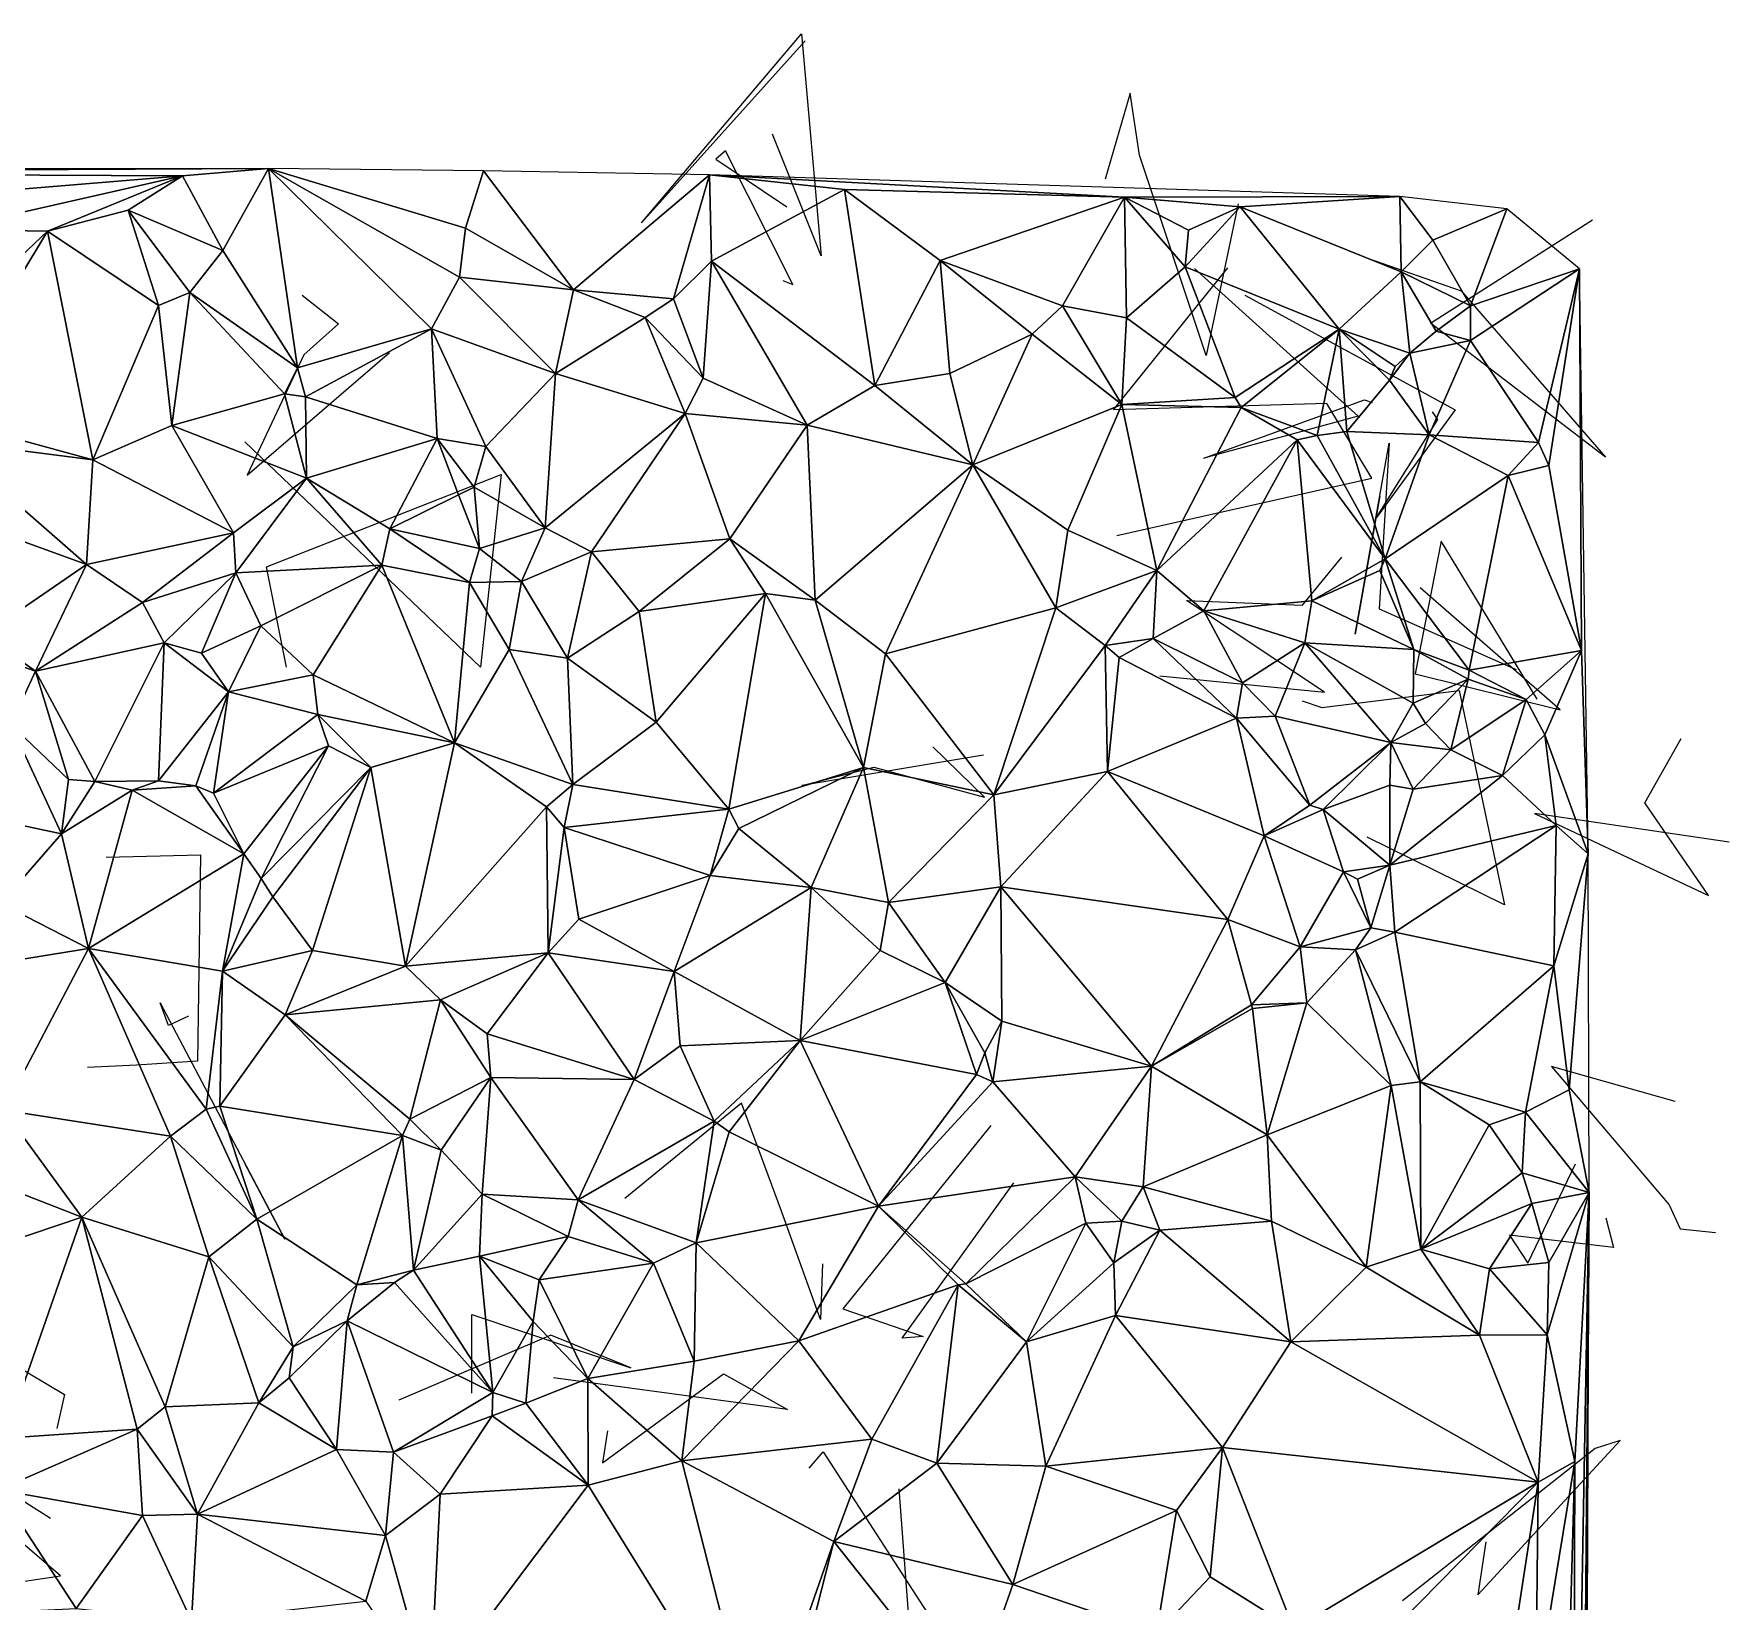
# Model space of a CAD drawing. Header units: metres. Extents: x -15.5 to 16, y -15.7 to 15.9.
# Drawn here: x 4 to 15.98, y 4.87 to 15.94 of the extents above; entities that cross this region are included whole.
import ezdxf

# ---------------------------------------------------------------- set-up
doc = ezdxf.new("R2010")
doc.units = ezdxf.units.M
doc.layers.add('CRACKS', color=1, linetype='Continuous')
doc.layers.add('STREET_MESH', color=7, linetype='Continuous')

msp = doc.modelspace()

# ---------------------------------------------------------------- linework, layer by layer
at = {"layer": 'CRACKS'}
for points in [[(9.453, 15.891, 0.1), (8.296, 14.605, 0.1), (9.427, 15.939, 0.1), (9.566, 14.372, 0.1), (9.223, 15.231, 0.1)], [(12.512, 14.739, 0.1), (12.286, 13.669, 0.1), (11.814, 15.083, 0.1), (11.748, 15.52, 0.1), (11.573, 14.913, 0.1)], [(9.296, 14.198, 0.1), (9.366, 14.17, 0.1), (8.891, 15.114, 0.1), (8.821, 15.054, 0.1), (9.324, 14.718, 0.1)], [(13.426, 14.355, 0.1), (14.088, 14.125, 0.1), (15.107, 12.95, 0.1), (13.871, 13.896, 0.1), (15.015, 14.627, 0.1)], [(11.655, 12.397, 0.1), (13.456, 12.801, 0.1), (13.138, 13.328, 0.1), (11.632, 13.285, 0.1), (12.438, 14.288, 0.1)], [(12.203, 14.282, 0.1), (13.36, 13.239, 0.1), (12.269, 12.943, 0.1), (13.405, 13.355, 0.1), (13.458, 13.335, 0.1)], [(5.9, 14.094, 0.1), (6.156, 13.891, 0.1), (5.911, 13.673, 0.1), (5.51, 12.822, 0.1), (6.517, 13.688, 0.1)], [(12.558, 14.093, 0.1), (14.046, 13.285, 0.1), (13.49, 12.523, 0.1), (13.922, 13.216, 0.1), (13.884, 13.269, 0.1)], [(5.789, 11.466, 0.1), (5.646, 12.175, 0.1), (7.305, 12.828, 0.1), (7.158, 11.467, 0.1), (5.493, 13.059, 0.1)], [(13.512, 12.675, 0.1), (13.339, 11.7, 0.1), (13.58, 13.05, 0.1), (13.508, 11.878, 0.1), (14.475, 11.451, 0.1)], [(14.624, 11.241, 0.1), (13.946, 12.357, 0.1), (13.763, 11.419, 0.1), (14.787, 11.167, 0.1), (13.798, 12.028, 0.1)], [(11.959, 11.405, 0.1), (13.121, 11.291, 0.1), (12.147, 11.938, 0.1), (12.967, 11.906, 0.1), (13.245, 12.244, 0.1)], [(12.964, 11.229, 0.1), (13.103, 11.183, 0.1), (14.074, 11.302, 0.1), (14.393, 9.789, 0.1), (13.424, 10.267, 0.1)], [(10.712, 10.846, 0.1), (9.43, 10.632, 0.1), (9.938, 10.761, 0.1), (10.719, 10.55, 0.1), (10.356, 10.905, 0.1)], [(15.981, 10.231, 0.1), (14.605, 10.433, 0.1), (15.834, 9.855, 0.1), (15.386, 10.51, 0.1), (15.642, 10.963, 0.1)], [(4.515, 10.126, 0.1), (5.18, 10.143, 0.1), (5.159, 8.686, 0.1), (4.729, 8.656, 0.1), (4.383, 8.641, 0.1)], [(5.097, 9.003, 0.1), (4.955, 8.936, 0.1), (4.895, 9.097, 0.1), (5.776, 7.429, 0.1), (5.494, 7.963, 0.1)], [(15.599, 8.4, 0.1), (14.726, 8.648, 0.1), (15.556, 7.67, 0.1), (15.634, 7.502, 0.1), (15.885, 7.474, 0.1)], [(9.576, 7.254, 0.1), (9.561, 6.861, 0.1), (9.286, 7.625, 0.1), (9.004, 8.389, 0.1), (8.178, 7.716, 0.1)], [(10.764, 8.23, 0.1), (9.718, 6.936, 0.1), (10.286, 6.741, 0.1), (10.137, 6.728, 0.1), (10.926, 7.827, 0.1)], [(15.109, 7.579, 0.1), (15.164, 7.369, 0.1), (14.428, 7.457, 0.1), (14.559, 7.259, 0.1), (14.896, 7.959, 0.1)], [(7.097, 6.34, 0.1), (7.099, 6.897, 0.1), (8.221, 6.52, 0.1), (7.656, 6.749, 0.1), (6.582, 6.29, 0.1)], [(2.81, 6.781, 0.1), (3.017, 5.546, 0.1), (3.841, 6.556, 0.1), (4.219, 6.332, 0.1), (4.165, 6.092, 0.1)], [(8.057, 6.075, 0.1), (8.02, 5.849, 0.1), (8.877, 6.477, 0.1), (9.328, 6.226, 0.1), (7.675, 6.448, 0.1)], [(2.812, 4.847, 0.1), (4.191, 5.05, 0.1), (2.77, 6.27, 0.1), (2.627, 6.404, 0.1), (4.121, 5.457, 0.1)], [(14.263, 5.291, 0.1), (14.205, 4.917, 0.1), (15.212, 6.006, 0.1), (15.034, 5.951, 0.1), (13.673, 4.873, 0.1)], [(9.482, 5.811, 0.1), (9.58, 5.927, 0.1), (10.516, 4.48, 0.1), (10.199, 4.569, 0.1), (10.116, 5.665, 0.1)]]:
    msp.add_polyline3d(points, dxfattribs=at)
at = {"layer": 'STREET_MESH'}
for points in [[(0.007, 14.961), (5.662, 14.989), (-7.323, 14.983)], [(5.053, 14.937), (5.662, 14.989), (0.007, 14.961)], [(5.662, 14.989), (5.053, 14.937), (5.339, 14.409)], [(5.865, 13.581), (5.662, 14.989), (5.339, 14.409)], [(6.813, 13.857), (5.662, 14.989), (5.865, 13.581)], [(6.813, 13.857), (7.01, 14.221), (5.662, 14.989)], [(5.662, 14.989), (7.052, 14.566), (7.18, 14.972)], [(7.01, 14.221), (7.052, 14.566), (5.662, 14.989)], [(7.052, 14.566), (7.815, 14.132), (7.18, 14.972)], [(7.815, 14.132), (8.778, 14.943), (7.18, 14.972)], [(5.053, 14.937), (0.007, 14.961), (1.883, 14.676)], [(3.383, 14.558), (5.053, 14.937), (1.883, 14.676)], [(4.1, 14.547), (5.053, 14.937), (3.383, 14.558)], [(4.1, 14.547), (4.67, 14.694), (5.053, 14.937)], [(5.053, 14.937), (4.67, 14.694), (5.339, 14.409)], [(8.778, 14.943), (7.815, 14.132), (8.522, 14.069)], [(8.791, 14.333), (8.778, 14.943), (8.522, 14.069)], [(8.778, 14.943), (11.71, 14.786), (13.655, 14.79)], [(8.791, 14.333), (9.73, 14.841), (8.778, 14.943)], [(8.778, 14.943), (9.73, 14.841), (11.71, 14.786)], [(9.946, 13.455), (9.73, 14.841), (8.791, 14.333)], [(9.73, 14.841), (10.407, 14.338), (11.71, 14.786)], [(9.73, 14.841), (9.946, 13.455), (10.407, 14.338)], [(10.407, 14.338), (11.271, 14.018), (11.71, 14.786)], [(11.271, 14.018), (11.724, 13.934), (11.71, 14.786)], [(11.71, 14.786), (12.526, 14.717), (13.655, 14.79)], [(12.16, 14.554), (12.526, 14.717), (11.71, 14.786)], [(12.137, 14.295), (12.16, 14.554), (11.71, 14.786)], [(11.724, 13.934), (12.137, 14.295), (11.71, 14.786)], [(12.526, 14.717), (13.664, 14.258), (13.655, 14.79)], [(13.887, 14.482), (14.41, 14.704), (13.655, 14.79)], [(13.664, 14.258), (13.887, 14.482), (13.655, 14.79)], [(4.883, 14.021), (4.67, 14.694), (4.1, 14.547)], [(4.67, 14.694), (5.105, 14.114), (5.339, 14.409)], [(4.883, 14.021), (5.105, 14.114), (4.67, 14.694)], [(12.16, 14.554), (12.137, 14.295), (12.526, 14.717)], [(12.137, 14.295), (13.226, 13.855), (12.526, 14.717)], [(13.226, 13.855), (13.664, 14.258), (12.526, 14.717)], [(13.887, 14.482), (14.154, 14.018), (14.41, 14.704)], [(14.41, 14.704), (14.154, 14.018), (14.923, 14.281)], [(3.166, 13.662), (4.1, 14.547), (3.383, 14.558)], [(3.166, 13.662), (3.309, 13.236), (4.1, 14.547)], [(4.1, 14.547), (3.309, 13.236), (4.419, 12.932)], [(4.883, 14.021), (4.1, 14.547), (4.419, 12.932)], [(7.815, 14.132), (7.052, 14.566), (7.01, 14.221)], [(5.105, 14.114), (5.865, 13.581), (5.339, 14.409)], [(13.664, 14.258), (14.154, 14.018), (13.887, 14.482)], [(8.732, 13.508), (8.791, 14.333), (8.522, 14.069)], [(8.732, 13.508), (9.466, 13.175), (8.791, 14.333)], [(9.466, 13.175), (9.946, 13.455), (8.791, 14.333)], [(9.946, 13.455), (10.474, 13.54), (10.407, 14.338)], [(10.474, 13.54), (11.056, 13.819), (10.407, 14.338)], [(11.056, 13.819), (11.271, 14.018), (10.407, 14.338)], [(12.137, 14.295), (11.724, 13.934), (12.492, 13.372)], [(13.226, 13.855), (12.137, 14.295), (12.492, 13.372)], [(13.226, 13.855), (13.725, 13.684), (13.664, 14.258)], [(13.725, 13.684), (13.911, 13.839), (13.664, 14.258)], [(13.911, 13.839), (14.154, 14.018), (13.664, 14.258)], [(14.154, 13.775), (14.633, 13.054), (14.923, 14.281)], [(14.154, 14.018), (14.154, 13.775), (14.923, 14.281)], [(14.633, 13.054), (14.706, 12.892), (14.923, 14.281)], [(14.706, 12.892), (14.937, 11.584), (14.923, 14.281)], [(14.937, 11.584), (14.986, 10.15), (14.923, 14.281)], [(6.813, 13.857), (7.688, 13.54), (7.01, 14.221)], [(7.688, 13.54), (7.815, 14.132), (7.01, 14.221)], [(4.979, 13.174), (4.883, 14.021), (4.419, 12.932)], [(5.105, 14.114), (4.883, 14.021), (4.979, 13.174)], [(5.775, 13.398), (5.105, 14.114), (4.979, 13.174)], [(5.105, 14.114), (5.775, 13.398), (5.865, 13.581)], [(8.322, 13.936), (7.815, 14.132), (7.688, 13.54)], [(7.815, 14.132), (8.322, 13.936), (8.522, 14.069)], [(8.322, 13.936), (8.732, 13.508), (8.522, 14.069)], [(11.271, 14.018), (11.056, 13.819), (11.691, 13.322)], [(11.724, 13.934), (11.271, 14.018), (11.691, 13.322)], [(14.154, 13.775), (14.154, 14.018), (13.911, 13.839)], [(8.322, 13.936), (7.688, 13.54), (8.604, 13.258)], [(8.732, 13.508), (8.322, 13.936), (8.604, 13.258)], [(11.724, 13.934), (11.691, 13.322), (12.492, 13.372)], [(5.922, 13.376), (6.813, 13.857), (5.865, 13.581)], [(6.813, 13.857), (5.922, 13.376), (6.854, 13.083)], [(7.197, 13.026), (6.813, 13.857), (6.854, 13.083)], [(7.197, 13.026), (7.688, 13.54), (6.813, 13.857)], [(10.637, 12.896), (11.056, 13.819), (10.474, 13.54)], [(11.056, 13.819), (10.637, 12.896), (11.691, 13.322)], [(12.534, 13.301), (13.226, 13.855), (12.492, 13.372)], [(12.534, 13.301), (13.07, 13.103), (13.226, 13.855)], [(13.07, 13.103), (13.279, 13.131), (13.226, 13.855)], [(13.279, 13.131), (13.582, 13.493), (13.226, 13.855)], [(13.226, 13.855), (13.621, 13.591), (13.725, 13.684)], [(13.582, 13.493), (13.621, 13.591), (13.226, 13.855)], [(14.154, 13.775), (13.911, 13.839), (13.725, 13.684)], [(13.861, 13.107), (14.154, 13.775), (13.725, 13.684)], [(13.861, 13.107), (14.633, 13.054), (14.154, 13.775)], [(13.582, 13.493), (13.861, 13.107), (13.725, 13.684)], [(13.621, 13.591), (13.582, 13.493), (13.725, 13.684)], [(5.775, 13.398), (5.922, 13.376), (5.865, 13.581)], [(7.688, 13.54), (7.197, 13.026), (7.616, 12.452)], [(8.604, 13.258), (7.688, 13.54), (7.616, 12.452)], [(9.946, 13.455), (10.637, 12.896), (10.474, 13.54)], [(9.466, 13.175), (8.732, 13.508), (8.604, 13.258)], [(9.946, 13.455), (9.466, 13.175), (10.637, 12.896)], [(13.861, 13.107), (13.582, 13.493), (13.279, 13.131)], [(5.775, 13.398), (4.979, 13.174), (5.93, 12.801)], [(5.922, 13.376), (5.775, 13.398), (5.93, 12.801)], [(5.922, 13.376), (5.93, 12.801), (6.854, 13.083)], [(10.637, 12.896), (11.309, 12.435), (11.691, 13.322)], [(11.309, 12.435), (11.938, 12.15), (11.691, 13.322)], [(11.691, 13.322), (12.534, 13.301), (12.492, 13.372)], [(11.938, 12.15), (12.534, 13.301), (11.691, 13.322)], [(12.929, 13.073), (12.534, 13.301), (11.938, 12.15)], [(12.929, 13.073), (13.07, 13.103), (12.534, 13.301)], [(3.309, 13.236), (3.375, 13.065), (4.419, 12.932)], [(8.604, 13.258), (7.616, 12.452), (7.943, 12.282)], [(8.92, 12.374), (8.604, 13.258), (7.943, 12.282)], [(9.466, 13.175), (8.604, 13.258), (8.92, 12.374)], [(9.466, 13.175), (8.92, 12.374), (9.523, 11.941)], [(10.637, 12.896), (9.466, 13.175), (9.523, 11.941)], [(4.376, 12.192), (3.375, 13.065), (3.058, 12.669)], [(3.375, 13.065), (4.376, 12.192), (4.419, 12.932)], [(4.979, 13.174), (4.419, 12.932), (5.415, 12.416)], [(5.93, 12.801), (4.979, 13.174), (5.415, 12.416)], [(5.93, 12.801), (6.518, 12.443), (6.854, 13.083)], [(6.518, 12.443), (7.004, 12.685), (6.854, 13.083)], [(7.004, 12.685), (7.115, 12.739), (6.854, 13.083)], [(7.115, 12.739), (7.197, 13.026), (6.854, 13.083)], [(12.929, 13.073), (11.938, 12.15), (12.269, 11.866)], [(13.033, 11.935), (12.929, 13.073), (12.269, 11.866)], [(13.55, 12.233), (13.07, 13.103), (12.929, 13.073)], [(13.033, 11.935), (13.55, 12.233), (12.929, 13.073)], [(13.07, 13.103), (13.55, 12.233), (13.279, 13.131)], [(13.55, 12.233), (13.861, 13.107), (13.279, 13.131)], [(13.861, 13.107), (13.55, 12.233), (14.419, 12.821)], [(14.633, 13.054), (13.861, 13.107), (14.419, 12.821)], [(7.197, 13.026), (7.115, 12.739), (7.616, 12.452)], [(14.706, 12.892), (14.633, 13.054), (14.419, 12.821)], [(4.419, 12.932), (4.376, 12.192), (5.415, 12.416)], [(10.637, 12.896), (9.523, 11.941), (10.021, 11.562)], [(10.637, 12.896), (10.021, 11.562), (11.223, 11.887)], [(11.309, 12.435), (10.637, 12.896), (11.223, 11.887)], [(13.55, 12.233), (14.144, 11.445), (14.419, 12.821)], [(14.144, 11.445), (14.937, 11.584), (14.419, 12.821)], [(14.937, 11.584), (14.706, 12.892), (14.419, 12.821)], [(5.43, 12.134), (5.93, 12.801), (5.415, 12.416)], [(5.43, 12.134), (6.462, 12.188), (5.93, 12.801)], [(5.93, 12.801), (6.462, 12.188), (6.518, 12.443)], [(7.151, 12.305), (7.115, 12.739), (7.004, 12.685)], [(7.115, 12.739), (7.151, 12.305), (7.616, 12.452)], [(3.649, 11.696), (4.376, 12.192), (3.058, 12.669)], [(7.151, 12.305), (7.004, 12.685), (6.518, 12.443)], [(4.376, 12.192), (4.77, 11.923), (5.415, 12.416)], [(4.77, 11.923), (5.43, 12.134), (5.415, 12.416)], [(6.462, 12.188), (7.082, 12.064), (6.518, 12.443)], [(7.082, 12.064), (7.151, 12.305), (6.518, 12.443)], [(7.151, 12.305), (7.448, 12.071), (7.616, 12.452)], [(7.616, 12.452), (7.448, 12.071), (7.943, 12.282)], [(8.279, 11.861), (8.92, 12.374), (7.943, 12.282)], [(8.92, 12.374), (8.279, 11.861), (9.172, 11.988)], [(9.523, 11.941), (8.92, 12.374), (9.172, 11.988)], [(11.938, 12.15), (11.309, 12.435), (11.223, 11.887)], [(7.448, 12.071), (7.151, 12.305), (7.082, 12.064)], [(7.448, 12.071), (7.774, 11.53), (7.943, 12.282)], [(7.774, 11.53), (8.279, 11.861), (7.943, 12.282)], [(13.55, 12.233), (13.033, 11.935), (13.513, 12.149)], [(13.752, 11.592), (13.55, 12.233), (13.513, 12.149)], [(13.55, 12.233), (13.752, 11.592), (14.144, 11.445)], [(4.014, 11.439), (4.376, 12.192), (3.649, 11.696)], [(4.77, 11.923), (4.376, 12.192), (4.014, 11.439)], [(4.923, 11.64), (5.43, 12.134), (4.77, 11.923)], [(4.923, 11.64), (5.187, 11.567), (5.43, 12.134)], [(5.43, 12.134), (5.187, 11.567), (5.607, 11.76)], [(6.462, 12.188), (5.43, 12.134), (5.607, 11.76)], [(5.978, 11.414), (6.462, 12.188), (5.607, 11.76)], [(6.462, 12.188), (5.978, 11.414), (6.976, 10.932)], [(6.462, 12.188), (6.976, 10.932), (7.082, 12.064)], [(11.573, 11.621), (11.938, 12.15), (11.223, 11.887)], [(11.573, 11.621), (11.911, 11.67), (11.938, 12.15)], [(11.938, 12.15), (11.911, 11.67), (12.269, 11.866)], [(13.033, 11.935), (13.752, 11.592), (13.513, 12.149)], [(7.082, 12.064), (6.976, 10.932), (7.362, 11.591)], [(7.448, 12.071), (7.082, 12.064), (7.362, 11.591)], [(7.774, 11.53), (7.448, 12.071), (7.362, 11.591)], [(8.279, 11.861), (8.399, 11.079), (9.172, 11.988)], [(8.399, 11.079), (8.913, 10.464), (9.172, 11.988)], [(8.913, 10.464), (9.866, 10.759), (9.172, 11.988)], [(9.866, 10.759), (9.523, 11.941), (9.172, 11.988)], [(4.923, 11.64), (4.77, 11.923), (4.014, 11.439)], [(8.279, 11.861), (7.774, 11.53), (8.399, 11.079)], [(9.523, 11.941), (9.866, 10.759), (10.021, 11.562)], [(10.021, 11.562), (10.785, 10.566), (11.223, 11.887)], [(10.785, 10.566), (11.573, 11.621), (11.223, 11.887)], [(11.911, 11.67), (12.543, 11.356), (12.269, 11.866)], [(12.982, 11.638), (13.033, 11.935), (12.269, 11.866)], [(12.543, 11.356), (12.982, 11.638), (12.269, 11.866)], [(13.033, 11.935), (12.982, 11.638), (13.752, 11.592)], [(5.187, 11.567), (5.378, 11.292), (5.607, 11.76)], [(5.378, 11.292), (5.978, 11.414), (5.607, 11.76)], [(3.762, 11.525), (4.014, 11.439), (3.649, 11.696)], [(4.434, 10.659), (4.923, 11.64), (4.014, 11.439)], [(4.923, 11.64), (4.434, 10.659), (4.885, 10.665)], [(5.378, 11.292), (4.923, 11.64), (4.885, 10.665)], [(5.187, 11.567), (4.923, 11.64), (5.378, 11.292)], [(11.589, 10.73), (11.573, 11.621), (10.785, 10.566)], [(11.911, 11.67), (11.573, 11.621), (11.672, 11.536)], [(11.573, 11.621), (11.589, 10.73), (11.672, 11.536)], [(12.501, 11.106), (11.911, 11.67), (11.672, 11.536)], [(11.911, 11.67), (12.501, 11.106), (12.543, 11.356)], [(12.982, 11.638), (12.543, 11.356), (12.773, 11.121)], [(13.591, 10.936), (12.982, 11.638), (12.773, 11.121)], [(13.752, 11.592), (12.982, 11.638), (13.748, 11.214)], [(12.982, 11.638), (13.591, 10.936), (13.748, 11.214)], [(3.762, 11.525), (3.84, 11.062), (4.014, 11.439)], [(6.976, 10.932), (7.812, 10.639), (7.362, 11.591)], [(7.812, 10.639), (7.774, 11.53), (7.362, 11.591)], [(8.399, 11.079), (7.774, 11.53), (7.812, 10.639)], [(9.866, 10.759), (10.785, 10.566), (10.021, 11.562)], [(11.589, 10.73), (12.501, 11.106), (11.672, 11.536)], [(14.138, 11.382), (13.752, 11.592), (13.748, 11.214)], [(13.752, 11.592), (14.138, 11.382), (14.144, 11.445)], [(14.937, 11.584), (14.144, 11.445), (14.546, 11.238)], [(14.678, 10.99), (14.937, 11.584), (14.546, 11.238)], [(14.937, 11.584), (14.678, 10.99), (14.986, 10.15)], [(4.014, 11.439), (3.84, 11.062), (4.248, 10.675)], [(4.434, 10.659), (4.014, 11.439), (4.248, 10.675)], [(6.009, 11.133), (5.978, 11.414), (5.378, 11.292)], [(5.978, 11.414), (6.009, 11.133), (6.976, 10.932)], [(13.836, 11.069), (14.138, 11.382), (13.748, 11.214)], [(13.836, 11.069), (14.014, 10.884), (14.138, 11.382)], [(14.138, 11.382), (14.014, 10.884), (14.546, 11.238)], [(14.144, 11.445), (14.138, 11.382), (14.546, 11.238)], [(5.148, 10.63), (5.378, 11.292), (4.885, 10.665)], [(5.148, 10.63), (5.272, 10.578), (5.378, 11.292)], [(5.272, 10.578), (6.009, 11.133), (5.378, 11.292)], [(12.543, 11.356), (12.501, 11.106), (12.773, 11.121)], [(13.591, 10.936), (13.836, 11.069), (13.748, 11.214)], [(14.014, 10.884), (14.38, 10.702), (14.546, 11.238)], [(14.38, 10.702), (14.678, 10.99), (14.546, 11.238)], [(4.199, 10.29), (3.84, 11.062), (3.016, 10.541)], [(3.84, 11.062), (4.199, 10.29), (4.248, 10.675)], [(6.009, 11.133), (5.272, 10.578), (6.086, 10.911)], [(6.009, 11.133), (6.086, 10.911), (6.385, 10.758)], [(6.976, 10.932), (6.009, 11.133), (6.385, 10.758)], [(8.913, 10.464), (8.399, 11.079), (7.812, 10.639)], [(12.696, 10.276), (12.501, 11.106), (11.589, 10.73)], [(12.773, 11.121), (12.501, 11.106), (13.018, 10.493)], [(12.501, 11.106), (12.696, 10.276), (13.018, 10.493)], [(13.591, 10.936), (12.773, 11.121), (13.018, 10.493)], [(13.836, 11.069), (13.591, 10.936), (14.014, 10.884)], [(6.086, 10.911), (5.272, 10.578), (5.486, 10.149)], [(6.086, 10.911), (5.486, 10.149), (5.61, 9.974)], [(6.385, 10.758), (6.086, 10.911), (5.61, 9.974)], [(6.629, 9.355), (6.976, 10.932), (6.385, 10.758)], [(6.976, 10.932), (6.629, 9.355), (7.625, 10.482)], [(6.976, 10.932), (7.625, 10.482), (7.812, 10.639)], [(13.113, 10.463), (13.591, 10.936), (13.018, 10.493)], [(13.113, 10.463), (13.584, 10.633), (13.591, 10.936)], [(13.591, 10.936), (13.584, 10.633), (13.749, 10.606)], [(14.014, 10.884), (13.591, 10.936), (13.749, 10.606)], [(14.759, 10.35), (14.678, 10.99), (14.38, 10.702)], [(14.678, 10.99), (14.759, 10.35), (14.986, 10.15)], [(14.014, 10.884), (13.749, 10.606), (14.38, 10.702)], [(4.199, 10.29), (4.434, 10.659), (4.248, 10.675)], [(4.434, 10.659), (4.697, 10.599), (4.885, 10.665)], [(4.697, 10.599), (5.148, 10.63), (4.885, 10.665)], [(5.692, 9.846), (6.385, 10.758), (5.61, 9.974)], [(5.692, 9.846), (5.971, 9.467), (6.385, 10.758)], [(5.971, 9.467), (6.629, 9.355), (6.385, 10.758)], [(9.866, 10.759), (8.913, 10.464), (8.984, 10.327)], [(9.495, 9.911), (9.866, 10.759), (8.984, 10.327)], [(9.866, 10.759), (9.495, 9.911), (10.042, 9.806)], [(10.785, 10.566), (9.866, 10.759), (10.042, 9.806)], [(11.589, 10.73), (10.785, 10.566), (10.835, 9.915)], [(12.44, 9.686), (11.589, 10.73), (10.835, 9.915)], [(12.696, 10.276), (11.589, 10.73), (12.44, 9.686)], [(13.583, 10.069), (14.759, 10.35), (14.38, 10.702)], [(13.749, 10.606), (13.583, 10.069), (14.38, 10.702)], [(3.77, 9.798), (4.199, 10.29), (3.016, 10.541)], [(4.697, 10.599), (4.434, 10.659), (4.199, 10.29)], [(4.697, 10.599), (4.199, 10.29), (4.389, 9.481)], [(5.486, 10.149), (4.697, 10.599), (4.389, 9.481)], [(5.148, 10.63), (4.697, 10.599), (5.486, 10.149)], [(5.272, 10.578), (5.148, 10.63), (5.486, 10.149)], [(7.625, 10.482), (7.75, 10.335), (7.812, 10.639)], [(7.75, 10.335), (8.913, 10.464), (7.812, 10.639)], [(10.785, 10.566), (10.042, 9.806), (10.835, 9.915)], [(13.584, 10.633), (13.113, 10.463), (13.583, 10.069)], [(13.749, 10.606), (13.584, 10.633), (13.583, 10.069)], [(7.625, 10.482), (6.629, 9.355), (7.636, 9.45)], [(7.75, 10.335), (7.625, 10.482), (7.636, 9.45)], [(7.75, 10.335), (8.781, 9.997), (8.913, 10.464)], [(8.913, 10.464), (8.781, 9.997), (8.984, 10.327)], [(12.696, 10.276), (13.113, 10.463), (13.018, 10.493)], [(13.113, 10.463), (12.696, 10.276), (13.256, 10.023)], [(13.113, 10.463), (13.256, 10.023), (13.583, 10.069)], [(7.854, 9.688), (7.75, 10.335), (7.636, 9.45)], [(8.781, 9.997), (7.75, 10.335), (7.854, 9.688)], [(8.781, 9.997), (9.495, 9.911), (8.984, 10.327)], [(13.583, 10.069), (13.618, 9.596), (14.759, 10.35)], [(14.759, 10.35), (13.618, 9.596), (14.743, 9.357)], [(14.759, 10.35), (14.743, 9.357), (14.986, 10.15)], [(4.199, 10.29), (3.77, 9.798), (4.389, 9.481)], [(12.696, 10.276), (12.44, 9.686), (12.949, 9.493)], [(13.256, 10.023), (12.696, 10.276), (12.949, 9.493)], [(5.337, 9.321), (5.486, 10.149), (4.389, 9.481)], [(5.486, 10.149), (5.337, 9.321), (5.61, 9.974)], [(13.256, 10.023), (13.354, 9.971), (13.583, 10.069)], [(13.354, 9.971), (13.45, 9.627), (13.583, 10.069)], [(13.45, 9.627), (13.618, 9.596), (13.583, 10.069)], [(14.743, 9.357), (14.85, 8.482), (14.986, 10.15)], [(14.986, 10.15), (14.85, 8.482), (14.992, 7.757)], [(5.337, 9.321), (5.692, 9.846), (5.61, 9.974)], [(8.781, 9.997), (7.854, 9.688), (8.528, 9.318)], [(9.495, 9.911), (8.781, 9.997), (8.528, 9.318)], [(13.45, 9.627), (13.256, 10.023), (12.949, 9.493)], [(13.45, 9.627), (13.354, 9.971), (13.256, 10.023)], [(5.971, 9.467), (5.692, 9.846), (5.337, 9.321)], [(9.495, 9.911), (8.528, 9.318), (9.418, 8.83)], [(9.982, 9.467), (9.495, 9.911), (9.418, 8.83)], [(9.495, 9.911), (9.982, 9.467), (10.042, 9.806)], [(10.042, 9.806), (10.443, 9.241), (10.835, 9.915)], [(10.443, 9.241), (10.842, 8.968), (10.835, 9.915)], [(10.842, 8.968), (11.899, 8.65), (10.835, 9.915)], [(11.899, 8.65), (12.44, 9.686), (10.835, 9.915)], [(3.77, 9.798), (3.53, 9.342), (4.389, 9.481)], [(9.982, 9.467), (10.443, 9.241), (10.042, 9.806)], [(8.528, 9.318), (7.854, 9.688), (7.636, 9.45)], [(12.606, 9.083), (12.44, 9.686), (11.899, 8.65)], [(12.44, 9.686), (12.606, 9.083), (12.949, 9.493)], [(13.34, 9.47), (13.45, 9.627), (12.949, 9.493)], [(13.45, 9.627), (13.34, 9.47), (13.618, 9.596)], [(13.618, 9.596), (13.34, 9.47), (13.798, 8.539)], [(13.618, 9.596), (13.798, 8.539), (14.743, 9.357)], [(3.53, 9.342), (3.791, 8.339), (4.389, 9.481)], [(3.791, 8.339), (4.968, 8.156), (4.389, 9.481)], [(5.222, 8.346), (5.337, 9.321), (4.389, 9.481)], [(4.968, 8.156), (5.222, 8.346), (4.389, 9.481)], [(5.971, 9.467), (5.337, 9.321), (5.779, 9.012)], [(6.629, 9.355), (5.971, 9.467), (5.779, 9.012)], [(10.443, 9.241), (9.982, 9.467), (9.418, 8.83)], [(12.606, 9.083), (12.998, 9.098), (12.949, 9.493)], [(12.998, 9.098), (13.34, 9.47), (12.949, 9.493)], [(13.593, 8.514), (13.34, 9.47), (12.998, 9.098)], [(13.34, 9.47), (13.593, 8.514), (13.798, 8.539)], [(6.876, 9.117), (6.629, 9.355), (5.779, 9.012)], [(6.629, 9.355), (6.876, 9.117), (7.636, 9.45)], [(6.876, 9.117), (7.206, 8.878), (7.636, 9.45)], [(7.206, 8.878), (8.245, 8.555), (7.636, 9.45)], [(8.245, 8.555), (8.528, 9.318), (7.636, 9.45)], [(13.798, 8.539), (14.542, 8.324), (14.743, 9.357)], [(14.743, 9.357), (14.542, 8.324), (14.85, 8.482)], [(5.222, 8.346), (5.318, 8.368), (5.337, 9.321)], [(5.337, 9.321), (5.318, 8.368), (5.779, 9.012)], [(8.245, 8.555), (8.57, 8.794), (8.528, 9.318)], [(8.528, 9.318), (8.57, 8.794), (9.418, 8.83)], [(10.664, 8.59), (10.443, 9.241), (9.418, 8.83)], [(10.443, 9.241), (10.723, 8.744), (10.842, 8.968)], [(10.664, 8.59), (10.723, 8.744), (10.443, 9.241)], [(6.659, 8.276), (6.876, 9.117), (5.779, 9.012)], [(6.876, 9.117), (6.659, 8.276), (7.233, 8.57)], [(7.206, 8.878), (6.876, 9.117), (7.233, 8.57)], [(5.318, 8.368), (6.608, 8.161), (5.779, 9.012)], [(6.608, 8.161), (6.659, 8.276), (5.779, 9.012)], [(12.614, 9.057), (12.606, 9.083), (11.899, 8.65)], [(12.614, 9.057), (11.899, 8.65), (12.717, 8.165)], [(12.606, 9.083), (12.614, 9.057), (12.998, 9.098)], [(12.614, 9.057), (12.717, 8.165), (12.998, 9.098)], [(12.717, 8.165), (13.593, 8.514), (12.998, 9.098)], [(8.245, 8.555), (7.206, 8.878), (7.233, 8.57)], [(10.723, 8.744), (10.778, 8.538), (10.842, 8.968)], [(10.778, 8.538), (11.899, 8.65), (10.842, 8.968)], [(8.81, 8.261), (8.57, 8.794), (8.245, 8.555)], [(8.57, 8.794), (8.81, 8.261), (9.418, 8.83)], [(8.81, 8.261), (8.915, 8.187), (9.418, 8.83)], [(8.915, 8.187), (9.97, 7.661), (9.418, 8.83)], [(9.97, 7.661), (10.664, 8.59), (9.418, 8.83)], [(10.778, 8.538), (10.723, 8.744), (10.664, 8.59)], [(10.778, 8.538), (11.361, 7.868), (11.899, 8.65)], [(11.361, 7.868), (11.84, 7.798), (11.899, 8.65)], [(11.899, 8.65), (11.84, 7.798), (12.717, 8.165)], [(6.659, 8.276), (6.88, 8.057), (7.233, 8.57)], [(6.88, 8.057), (7.171, 7.745), (7.233, 8.57)], [(7.171, 7.745), (7.85, 7.706), (7.233, 8.57)], [(7.85, 7.706), (8.245, 8.555), (7.233, 8.57)], [(7.85, 7.706), (8.81, 8.261), (8.245, 8.555)], [(9.97, 7.661), (10.778, 8.538), (10.664, 8.59)], [(11.361, 7.868), (10.778, 8.538), (9.97, 7.661)], [(13.593, 8.514), (12.717, 8.165), (13.417, 7.231)], [(13.803, 7.357), (13.593, 8.514), (13.417, 7.231)], [(13.593, 8.514), (13.803, 7.357), (13.798, 8.539)], [(14.542, 8.324), (13.798, 8.539), (14.285, 8.235)], [(13.798, 8.539), (13.803, 7.357), (14.285, 8.235)], [(14.85, 8.482), (14.542, 8.324), (14.992, 7.757)], [(4.342, 7.583), (3.791, 8.339), (3.525, 7.901)], [(4.968, 8.156), (3.791, 8.339), (4.342, 7.583)], [(5.222, 8.346), (4.968, 8.156), (5.578, 7.57)], [(5.318, 8.368), (5.222, 8.346), (5.578, 7.57)], [(6.608, 8.161), (5.318, 8.368), (5.578, 7.57)], [(6.88, 8.057), (6.659, 8.276), (6.608, 8.161)], [(14.518, 7.896), (14.542, 8.324), (14.285, 8.235)], [(14.542, 8.324), (14.518, 7.896), (14.992, 7.757)], [(4.968, 8.156), (4.342, 7.583), (5.24, 7.304)], [(5.578, 7.57), (4.968, 8.156), (5.24, 7.304)], [(6.285, 7.106), (6.608, 8.161), (5.578, 7.57)], [(6.685, 7.21), (6.608, 8.161), (6.285, 7.106)], [(6.88, 8.057), (6.608, 8.161), (6.685, 7.21)], [(8.81, 8.261), (7.85, 7.706), (8.682, 7.401)], [(8.915, 8.187), (8.81, 8.261), (8.682, 7.401)], [(9.97, 7.661), (8.915, 8.187), (8.682, 7.401)], [(11.84, 7.798), (12.747, 7.556), (12.717, 8.165)], [(12.717, 8.165), (12.747, 7.556), (13.417, 7.231)], [(13.803, 7.357), (14.518, 7.896), (14.285, 8.235)], [(6.88, 8.057), (6.685, 7.21), (7.171, 7.745)], [(2.903, 7.099), (4.342, 7.583), (3.525, 7.901)], [(10.588, 7.113), (11.361, 7.868), (9.97, 7.661)], [(11.361, 7.868), (10.588, 7.113), (11.435, 7.54)], [(11.691, 7.555), (11.361, 7.868), (11.435, 7.54)], [(11.361, 7.868), (11.691, 7.555), (11.84, 7.798)], [(11.84, 7.798), (11.691, 7.555), (11.959, 7.491)], [(12.747, 7.556), (11.84, 7.798), (11.959, 7.491)], [(14.518, 7.896), (13.803, 7.357), (14.586, 7.679)], [(14.518, 7.896), (14.586, 7.679), (14.992, 7.757)], [(7.171, 7.745), (6.685, 7.21), (7.153, 7.308)], [(7.778, 7.446), (7.171, 7.745), (7.153, 7.308)], [(7.778, 7.446), (7.85, 7.706), (7.171, 7.745)], [(7.778, 7.446), (8.381, 7.258), (7.85, 7.706)], [(7.85, 7.706), (8.381, 7.258), (8.682, 7.401)], [(13.803, 7.357), (14.288, 7.219), (14.586, 7.679)], [(14.586, 7.679), (14.288, 7.219), (14.706, 7.263)], [(14.586, 7.679), (14.706, 7.263), (14.992, 7.757)], [(14.696, 6.752), (14.891, 5.857), (14.992, 7.757)], [(14.706, 7.263), (14.696, 6.752), (14.992, 7.757)], [(14.891, 5.857), (14.877, 1.342), (14.992, 7.757)], [(14.877, 1.342), (14.917, -1.099), (14.992, 7.757)], [(14.905, -7.06), (14.902, -14.947), (14.992, 7.757)], [(14.917, -1.099), (14.905, -7.06), (14.992, 7.757)], [(4.342, 7.583), (2.903, 7.099), (3.798, 6.023)], [(4.734, 6.087), (4.342, 7.583), (3.798, 6.023)], [(4.342, 7.583), (4.932, 6.245), (5.24, 7.304)], [(4.734, 6.087), (4.932, 6.245), (4.342, 7.583)], [(5.578, 7.57), (5.24, 7.304), (5.835, 6.667)], [(6.285, 7.106), (5.578, 7.57), (5.835, 6.667)], [(9.97, 7.661), (8.682, 7.401), (9.408, 6.711)], [(10.534, 7.106), (9.97, 7.661), (9.408, 6.711)], [(10.534, 7.106), (10.588, 7.113), (9.97, 7.661)], [(11.633, 7.26), (11.691, 7.555), (11.435, 7.54)], [(11.691, 7.555), (11.633, 7.26), (11.959, 7.491)], [(12.883, 6.702), (12.747, 7.556), (11.959, 7.491)], [(12.747, 7.556), (12.883, 6.702), (13.417, 7.231)], [(7.574, 7.14), (7.778, 7.446), (7.153, 7.308)], [(7.778, 7.446), (7.574, 7.14), (8.381, 7.258)], [(10.588, 7.113), (11.016, 6.702), (11.435, 7.54)], [(11.016, 6.702), (11.633, 7.26), (11.435, 7.54)], [(11.633, 7.26), (11.645, 6.89), (11.959, 7.491)], [(11.645, 6.89), (12.883, 6.702), (11.959, 7.491)], [(6.685, 7.21), (7.246, 6.345), (7.153, 7.308)], [(7.246, 6.345), (7.531, 6.847), (7.153, 7.308)], [(7.531, 6.847), (7.574, 7.14), (7.153, 7.308)], [(8.381, 7.258), (8.668, 6.567), (8.682, 7.401)], [(8.682, 7.401), (8.668, 6.567), (9.408, 6.711)], [(14.217, 6.749), (13.803, 7.357), (13.417, 7.231)], [(14.288, 7.219), (13.803, 7.357), (14.217, 6.749)], [(4.932, 6.245), (5.594, 6.272), (5.24, 7.304)], [(5.24, 7.304), (5.594, 6.272), (5.835, 6.667)], [(6.685, 7.21), (6.285, 7.106), (6.552, 7.123)], [(7.246, 6.345), (6.685, 7.21), (6.552, 7.123)], [(8.381, 7.258), (7.574, 7.14), (7.918, 6.444)], [(8.668, 6.567), (8.381, 7.258), (7.918, 6.444)], [(11.645, 6.89), (11.633, 7.26), (11.016, 6.702)], [(12.883, 6.702), (14.217, 6.749), (13.417, 7.231)], [(14.696, 6.752), (14.288, 7.219), (14.217, 6.749)], [(14.288, 7.219), (14.696, 6.752), (14.706, 7.263)], [(6.216, 6.852), (6.285, 7.106), (5.835, 6.667)], [(6.216, 6.852), (7.246, 6.345), (6.552, 7.123)], [(6.285, 7.106), (6.216, 6.852), (6.552, 7.123)], [(7.574, 7.14), (7.531, 6.847), (7.918, 6.444)], [(9.923, 6.016), (10.534, 7.106), (9.408, 6.711)], [(10.534, 7.106), (9.923, 6.016), (10.382, 5.846)], [(10.534, 7.106), (10.382, 5.846), (11.016, 6.702)], [(10.588, 7.113), (10.534, 7.106), (11.016, 6.702)], [(5.807, 6.449), (6.216, 6.852), (5.835, 6.667)], [(6.141, 5.942), (6.216, 6.852), (5.807, 6.449)], [(6.545, 5.925), (6.216, 6.852), (6.141, 5.942)], [(7.246, 6.345), (6.216, 6.852), (6.545, 5.925)], [(7.246, 6.345), (7.48, 6.269), (7.531, 6.847)], [(7.531, 6.847), (7.48, 6.269), (7.918, 6.444)], [(11.153, 5.824), (11.645, 6.89), (11.016, 6.702)], [(12.402, 5.958), (11.645, 6.89), (11.153, 5.824)], [(11.645, 6.89), (12.402, 5.958), (12.883, 6.702)], [(8.668, 6.567), (8.582, 5.862), (9.408, 6.711)], [(8.582, 5.862), (9.923, 6.016), (9.408, 6.711)], [(12.883, 6.702), (14.632, 5.713), (14.217, 6.749)], [(14.632, 5.713), (14.696, 6.752), (14.217, 6.749)], [(14.696, 6.752), (14.632, 5.713), (14.891, 5.857)], [(5.594, 6.272), (5.807, 6.449), (5.835, 6.667)], [(10.382, 5.846), (11.153, 5.824), (11.016, 6.702)], [(12.402, 5.958), (14.632, 5.713), (12.883, 6.702)], [(8.582, 5.862), (8.668, 6.567), (7.918, 6.444)], [(5.594, 6.272), (6.141, 5.942), (5.807, 6.449)], [(7.48, 6.269), (7.919, 5.692), (7.918, 6.444)], [(7.919, 5.692), (8.582, 5.862), (7.918, 6.444)], [(4.932, 6.245), (4.734, 6.087), (5.16, 5.485)], [(5.594, 6.272), (4.932, 6.245), (5.16, 5.485)], [(6.141, 5.942), (5.594, 6.272), (5.16, 5.485)], [(7.246, 6.345), (6.545, 5.925), (7.242, 6.18)], [(7.48, 6.269), (7.246, 6.345), (7.242, 6.18)], [(7.919, 5.692), (7.48, 6.269), (7.242, 6.18)], [(6.545, 5.925), (6.875, 5.627), (7.242, 6.18)], [(6.875, 5.627), (7.919, 5.692), (7.242, 6.18)], [(3.753, 5.659), (4.734, 6.087), (3.798, 6.023)], [(4.772, 5.476), (4.734, 6.087), (3.753, 5.659)], [(4.734, 6.087), (4.772, 5.476), (5.16, 5.485)], [(9.923, 6.016), (8.582, 5.862), (9.656, 5.294)], [(10.382, 5.846), (9.923, 6.016), (9.656, 5.294)], [(6.487, 5.335), (6.141, 5.942), (5.16, 5.485)], [(6.487, 5.335), (6.545, 5.925), (6.141, 5.942)], [(6.545, 5.925), (6.487, 5.335), (6.875, 5.627)], [(12.402, 5.958), (11.153, 5.824), (12.077, 5.513)], [(12.402, 5.958), (12.077, 5.513), (12.314, 5.044)], [(12.905, 4.675), (12.402, 5.958), (12.314, 5.044)], [(12.402, 5.958), (12.905, 4.675), (14.632, 5.713)], [(9.119, 3.757), (8.582, 5.862), (7.919, 5.692)], [(8.582, 5.862), (9.119, 3.757), (9.656, 5.294)], [(10.919, 4.99), (10.382, 5.846), (9.656, 5.294)], [(11.153, 5.824), (10.382, 5.846), (10.919, 4.99)], [(12.077, 5.513), (11.153, 5.824), (10.919, 4.99)], [(14.615, 4.181), (14.805, 2.843), (14.891, 5.857)], [(14.632, 5.713), (14.615, 4.181), (14.891, 5.857)], [(14.891, 5.857), (14.805, 2.843), (14.877, 1.342)], [(3.752, 4.793), (4.303, 4.82), (3.753, 5.659)], [(4.303, 4.82), (4.772, 5.476), (3.753, 5.659)], [(9.119, 3.757), (7.919, 5.692), (6.804, 4.205)], [(7.919, 5.692), (6.875, 5.627), (6.804, 4.205)], [(14.632, 5.713), (12.905, 4.675), (13.24, 4.297)], [(14.382, 4.087), (14.632, 5.713), (13.24, 4.297)], [(14.632, 5.713), (14.382, 4.087), (14.615, 4.181)], [(6.875, 5.627), (6.487, 5.335), (6.804, 4.205)], [(11.935, 4.644), (12.077, 5.513), (10.919, 4.99)], [(12.077, 5.513), (11.935, 4.644), (12.314, 5.044)], [(5.118, 4.734), (4.772, 5.476), (4.303, 4.82)], [(4.772, 5.476), (5.118, 4.734), (5.16, 5.485)], [(5.16, 5.485), (5.118, 4.734), (6.35, 4.872)], [(6.487, 5.335), (5.16, 5.485), (6.35, 4.872)], [(6.487, 5.335), (6.35, 4.872), (6.804, 4.205)], [(9.119, 3.757), (9.245, 3.688), (9.656, 5.294)], [(9.245, 3.688), (10.608, 4.096), (9.656, 5.294)], [(10.608, 4.096), (10.919, 4.99), (9.656, 5.294)], [(11.935, 4.644), (12.905, 4.675), (12.314, 5.044)], [(11.935, 4.644), (10.919, 4.99), (10.608, 4.096)]]:
    msp.add_3dface(points, dxfattribs=at)

doc.saveas('drawing.dxf')
